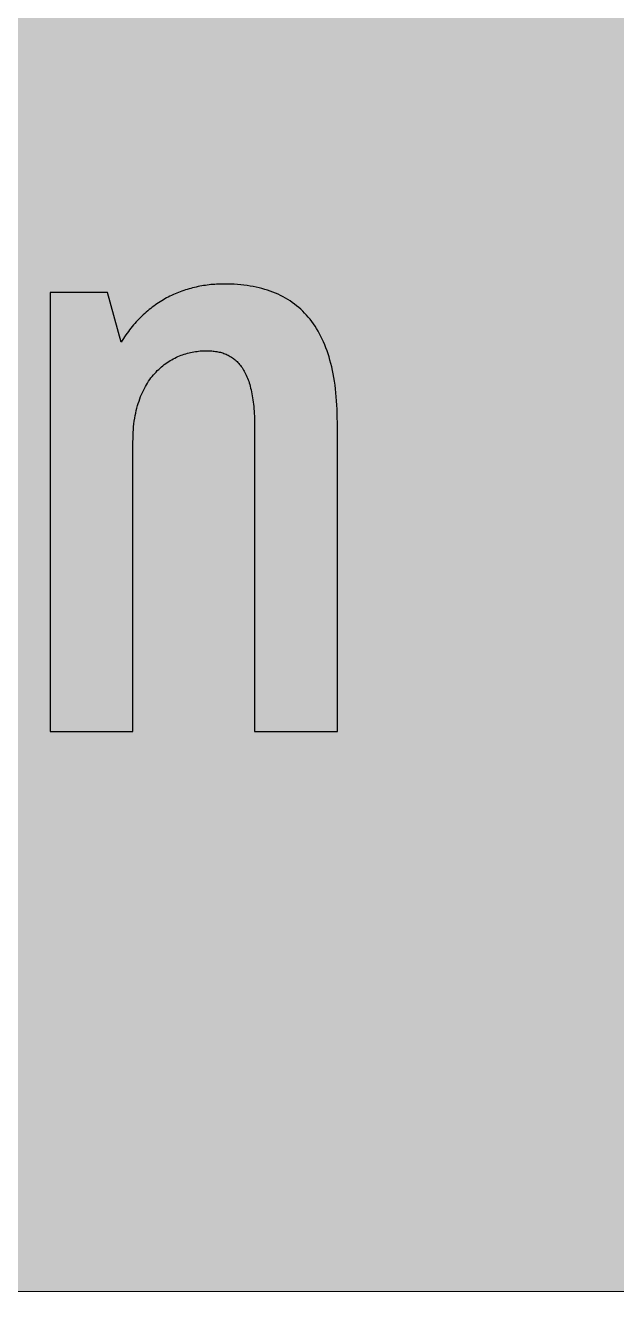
# Model space of a CAD drawing. Header units: millimetres. Extents: x 0 to 212, y 0 to 116.
# Drawn here: x 152.2 to 179.4, y 0.1 to 58.3 of the extents above; entities that cross this region are included whole.
import ezdxf

# ---------------------------------------------------------------- set-up
doc = ezdxf.new("R2010")
doc.units = ezdxf.units.MM

msp = doc.modelspace()

# ---------------------------------------------------------------- hatches: boundary and pattern name
for color, points in [(254, [(14.1633, 0.0536), (13.9878, 0.0533), (13.8125, 0.0559), (13.6373, 0.061), (13.462, 0.0686), (13.2893, 0.0787), (13.114, 0.0914), (12.9413, 0.1041), (12.7686, 0.1219), (12.5959, 0.1397), (12.4231, 0.16), (12.2504, 0.1829), (12.0777, 0.2057), (11.9075, 0.2337), (11.7373, 0.2616), (11.5672, 0.2921), (11.397, 0.3251), (11.2268, 0.3607), (11.0592, 0.3988), (10.8915, 0.4369), (10.7239, 0.4775), (10.5562, 0.5207), (10.3886, 0.5664), (10.2235, 0.6121), (10.0584, 0.6629), (9.8933, 0.7137), (9.7307, 0.7671), (9.5682, 0.8204), (9.4056, 0.8788), (9.2431, 0.9373), (9.083, 0.9982), (8.923, 1.0617), (8.763, 1.1252), (8.6055, 1.1938), (8.4455, 1.2624), (8.2906, 1.331), (8.1331, 1.4046), (7.9781, 1.4783), (7.8232, 1.5545), (7.6708, 1.6332), (7.5184, 1.7145), (7.366, 1.7958), (7.2161, 1.8796), (7.0663, 1.966), (6.919, 2.0523), (6.7716, 2.1438), (6.6243, 2.2352), (6.4795, 2.3266), (6.3348, 2.4232), (6.19, 2.5197), (6.0477, 2.6187), (5.908, 2.7178), (5.7683, 2.8194), (5.6286, 2.9235), (5.4915, 3.0302), (5.3543, 3.1369), (5.2197, 3.2461), (5.0851, 3.3579), (4.953, 3.4722), (4.8209, 3.5865), (4.6914, 3.7033), (4.5644, 3.8202), (4.4348, 3.9395), (4.3104, 4.0615), (4.1859, 4.1859), (4.0615, 4.3104), (3.9395, 4.4348), (3.8202, 4.5618), (3.7033, 4.6914), (3.5865, 4.8209), (3.4722, 4.953), (3.3579, 5.0851), (3.2487, 5.2197), (3.1369, 5.3543), (3.0302, 5.4915), (2.9235, 5.6286), (2.8194, 5.7683), (2.7178, 5.908), (2.6187, 6.0477), (2.5197, 6.19), (2.4232, 6.3348), (2.3266, 6.477), (2.2352, 6.6243), (2.1438, 6.7691), (2.0523, 6.919), (1.966, 7.0663), (1.8796, 7.2161), (1.7958, 7.366), (1.7145, 7.5184), (1.6332, 7.6708), (1.5545, 7.8232), (1.4783, 7.9781), (1.4046, 8.1331), (1.331, 8.2906), (1.2598, 8.4455), (1.1913, 8.603), (1.1252, 8.763), (1.0592, 8.923), (0.9982, 9.083), (0.9373, 9.2431), (0.8763, 9.4056), (0.8204, 9.5682), (0.7645, 9.7307), (0.7112, 9.8933), (0.6604, 10.0584), (0.6121, 10.2235), (0.5639, 10.3911), (0.5207, 10.5562), (0.4775, 10.7239), (0.4343, 10.8915), (0.3962, 11.0592), (0.3607, 11.2268), (0.3251, 11.397), (0.2921, 11.5672), (0.2616, 11.7373), (0.2311, 11.9075), (0.2057, 12.0802), (0.1803, 12.2504), (0.1575, 12.4231), (0.1372, 12.5959), (0.1194, 12.7686), (0.1041, 12.9413), (0.0889, 13.1166), (0.0787, 13.2893), (0.0686, 13.4645), (0.061, 13.6373), (0.0559, 13.8125), (0.0508, 13.9878), (0.0508, 14.163), (0.0522, 102.3592), (0.0508, 102.5322), (0.0559, 102.7074), (0.061, 102.8827), (0.0686, 103.058), (0.0787, 103.2307), (0.0889, 103.4059), (0.1041, 103.5787), (0.1194, 103.7514), (0.1372, 103.9241), (0.1575, 104.0968), (0.1803, 104.2695), (0.2057, 104.4423), (0.2311, 104.6124), (0.2616, 104.7826), (0.2921, 104.9528), (0.3251, 105.123), (0.3607, 105.2932), (0.3962, 105.4608), (0.4343, 105.6284), (0.4775, 105.7961), (0.5207, 105.9637), (0.5639, 106.1314), (0.6121, 106.2965), (0.6604, 106.4616), (0.7112, 106.6267), (0.7645, 106.7892), (0.8204, 106.9518), (0.8763, 107.1143), (0.9373, 107.2769), (0.9982, 107.4369), (1.0592, 107.5969), (1.1252, 107.757), (1.1913, 107.9144), (1.2598, 108.0745), (1.331, 108.2294), (1.4046, 108.3869), (1.4783, 108.5418), (1.5545, 108.6968), (1.6332, 108.8492), (1.7145, 109.0016), (1.7958, 109.154), (1.8796, 109.3038), (1.966, 109.4537), (2.0523, 109.601), (2.1438, 109.7483), (2.2352, 109.8956), (2.3266, 110.0404), (2.4232, 110.1852), (2.5197, 110.33), (2.6187, 110.4722), (2.7178, 110.6119), (2.8194, 110.7516), (2.9235, 110.8913), (3.0302, 111.0285), (3.1369, 111.1656), (3.2487, 111.3003), (3.3579, 111.4349), (3.4722, 111.567), (3.5865, 111.699), (3.7033, 111.8286), (3.8202, 111.9556), (3.9395, 112.0851), (4.0615, 112.2096), (4.1859, 112.334), (4.3104, 112.4585), (4.4348, 112.5804), (4.5644, 112.6998), (4.6914, 112.8166), (4.8209, 112.9335), (4.953, 113.0478), (5.0851, 113.1621), (5.2197, 113.2713), (5.3543, 113.3831), (5.4915, 113.4897), (5.6286, 113.5964), (5.7683, 113.7006), (5.908, 113.8022), (6.0477, 113.9012), (6.19, 114.0003), (6.3348, 114.0968), (6.4795, 114.1933), (6.6243, 114.2848), (6.7716, 114.3762), (6.919, 114.4676), (7.0663, 114.554), (7.2161, 114.6404), (7.366, 114.7242), (7.5184, 114.8055), (7.6708, 114.8867), (7.8232, 114.9655), (7.9781, 115.0417), (8.1331, 115.1153), (8.2906, 115.189), (8.4455, 115.2601), (8.6055, 115.3287), (8.763, 115.3947), (8.923, 115.4608), (9.083, 115.5217), (9.2431, 115.5827), (9.4056, 115.6437), (9.5682, 115.6995), (9.7307, 115.7554), (9.8933, 115.8088), (10.0584, 115.8596), (10.2235, 115.9078), (10.3886, 115.9561), (10.5562, 115.9993), (10.7239, 116.0424), (10.8915, 116.0856), (11.0592, 116.1237), (11.2268, 116.1593), (11.397, 116.1948), (11.5672, 116.2279), (11.7373, 116.2583), (11.9075, 116.2888), (12.0777, 116.3142), (12.2504, 116.3396), (12.4231, 116.3625), (12.5959, 116.3828), (12.7686, 116.4006), (12.9413, 116.4158), (13.114, 116.4311), (13.2893, 116.4412), (13.462, 116.4514), (13.6373, 116.459), (13.8125, 116.4641), (13.9878, 116.4692), (14.163, 116.4692), (197.6078, 116.4703), (197.7822, 116.4692), (197.9574, 116.4641), (198.1327, 116.459), (198.3054, 116.4514), (198.4807, 116.4412), (198.6534, 116.4311), (198.8287, 116.4158), (199.0014, 116.4006), (199.1741, 116.3828), (199.3468, 116.3625), (199.5195, 116.3396), (199.6897, 116.3142), (199.8624, 116.2888), (200.0326, 116.2583), (200.2028, 116.2279), (200.373, 116.1948), (200.5432, 116.1593), (200.7108, 116.1237), (200.8784, 116.0856), (201.0461, 116.0424), (201.2137, 115.9993), (201.3788, 115.9561), (201.5465, 115.9078), (201.7116, 115.8596), (201.8767, 115.8088), (202.0392, 115.7554), (202.2018, 115.6995), (202.3643, 115.6437), (202.5269, 115.5827), (202.6869, 115.5217), (202.8469, 115.4608), (203.007, 115.3947), (203.167, 115.3287), (203.3245, 115.2601), (203.4794, 115.189), (203.6369, 115.1153), (203.7918, 115.0417), (203.9468, 114.9655), (204.0992, 114.8867), (204.2516, 114.8055), (204.404, 114.7242), (204.5538, 114.6404), (204.7037, 114.554), (204.8535, 114.4676), (205.0009, 114.3762), (205.1456, 114.2848), (205.293, 114.1933), (205.4352, 114.0968), (205.58, 114.0003), (205.7222, 113.9012), (205.8619, 113.8022), (206.0016, 113.7006), (206.1413, 113.5964), (206.2785, 113.4897), (206.4156, 113.3831), (206.5503, 113.2713), (206.6849, 113.1621), (206.817, 113.0478), (206.949, 112.9335), (207.0786, 112.8166), (207.2081, 112.6998), (207.3351, 112.5804), (207.4596, 112.4585), (207.584, 112.334), (207.7085, 112.2096), (207.8304, 112.0851), (207.9498, 111.9556), (208.0666, 111.8286), (208.1835, 111.699), (208.2978, 111.567), (208.4121, 111.4349), (208.5238, 111.3003), (208.6331, 111.1656), (208.7397, 111.0285), (208.8464, 110.8913), (208.9506, 110.7516), (209.0522, 110.6119), (209.1512, 110.4722), (209.2503, 110.33), (209.3468, 110.1852), (209.4433, 110.0404), (209.5348, 109.8956), (209.6262, 109.7483), (209.7176, 109.601), (209.804, 109.4537), (209.8904, 109.3038), (209.9742, 109.154), (210.0555, 109.0016), (210.1367, 108.8492), (210.2155, 108.6968), (210.2917, 108.5418), (210.3653, 108.3869), (210.439, 108.2294), (210.5076, 108.0745), (210.5762, 107.9144), (210.6447, 107.757), (210.7082, 107.5969), (210.7717, 107.4369), (210.8327, 107.2769), (210.8911, 107.1143), (210.9495, 106.9518), (211.0029, 106.7892), (211.0562, 106.6267), (211.107, 106.4616), (211.1578, 106.2965), (211.2035, 106.1314), (211.2493, 105.9637), (211.2924, 105.7961), (211.3331, 105.6284), (211.3712, 105.4608), (211.4093, 105.2932), (211.4448, 105.123), (211.4779, 104.9528), (211.5083, 104.7826), (211.5363, 104.6124), (211.5642, 104.4423), (211.5871, 104.2695), (211.6099, 104.0968), (211.6303, 103.9241), (211.648, 103.7514), (211.6658, 103.5787), (211.6785, 103.4059), (211.6912, 103.2307), (211.7014, 103.058), (211.709, 102.8827), (211.7141, 102.7074), (211.7166, 102.5322), (211.7166, 102.3569), (211.7189, 14.1647), (211.7166, 13.9878), (211.7141, 13.8125), (211.709, 13.6373), (211.7014, 13.4645), (211.6912, 13.2893), (211.6785, 13.1166), (211.6658, 12.9413), (211.648, 12.7686), (211.6303, 12.5959), (211.6099, 12.4231), (211.5871, 12.2504), (211.5642, 12.0802), (211.5363, 11.9075), (211.5083, 11.7373), (211.4779, 11.5672), (211.4448, 11.397), (211.4093, 11.2268), (211.3712, 11.0592), (211.3331, 10.8915), (211.2924, 10.7239), (211.2493, 10.5562), (211.2035, 10.3911), (211.1578, 10.2235), (211.107, 10.0584), (211.0562, 9.8933), (211.0029, 9.7307), (210.9495, 9.5682), (210.8911, 9.4056), (210.8327, 9.2431), (210.7717, 9.083), (210.7082, 8.923), (210.6447, 8.763), (210.5762, 8.603), (210.5076, 8.4455), (210.439, 8.2906), (210.3653, 8.1331), (210.2917, 7.9781), (210.2155, 7.8232), (210.1367, 7.6708), (210.0555, 7.5184), (209.9742, 7.366), (209.8904, 7.2161), (209.804, 7.0663), (209.7176, 6.919), (209.6262, 6.7691), (209.5348, 6.6243), (209.4433, 6.477), (209.3468, 6.3348), (209.2503, 6.19), (209.1512, 6.0477), (209.0522, 5.908), (208.9506, 5.7683), (208.8464, 5.6286), (208.7397, 5.4915), (208.6331, 5.3543), (208.5238, 5.2197), (208.4121, 5.0851), (208.2978, 4.953), (208.1835, 4.8209), (208.0666, 4.6914), (207.9498, 4.5618), (207.8304, 4.4348), (207.7085, 4.3104), (207.584, 4.1859), (207.4596, 4.0615), (207.3351, 3.9395), (207.2081, 3.8202), (207.0786, 3.7033), (206.949, 3.5865), (206.817, 3.4722), (206.6849, 3.3579), (206.5503, 3.2461), (206.4156, 3.1369), (206.2785, 3.0302), (206.1413, 2.9235), (206.0016, 2.8194), (205.8619, 2.7178), (205.7222, 2.6187), (205.58, 2.5197), (205.4352, 2.4232), (205.293, 2.3266), (205.1456, 2.2352), (205.0009, 2.1438), (204.8535, 2.0523), (204.7037, 1.966), (204.5538, 1.8796), (204.404, 1.7958), (204.2516, 1.7145), (204.0992, 1.6332), (203.9468, 1.5545), (203.7918, 1.4783), (203.6369, 1.4046), (203.4794, 1.331), (203.3245, 1.2624), (203.167, 1.1938), (203.007, 1.1252), (202.8469, 1.0617), (202.6869, 0.9982), (202.5269, 0.9373), (202.3643, 0.8788), (202.2018, 0.8204), (202.0392, 0.7671), (201.8767, 0.7137), (201.7116, 0.6629), (201.5465, 0.6121), (201.3788, 0.5664), (201.2137, 0.5207), (201.0461, 0.4775), (200.8784, 0.4369), (200.7108, 0.3988), (200.5432, 0.3607), (200.373, 0.3251), (200.2028, 0.2921), (200.0326, 0.2616), (199.8624, 0.2337), (199.6897, 0.2057), (199.5195, 0.1829), (199.3468, 0.16), (199.1741, 0.1397), (199.0014, 0.1219), (198.8287, 0.1041), (198.6534, 0.0914), (198.4807, 0.0787), (198.3054, 0.0686), (198.1327, 0.061), (197.9574, 0.0559), (197.7822, 0.0533), (197.6069, 0.0533)]), (59, [(166.5386, 25.8064), (166.5386, 40.0082), (166.5351, 40.2133), (166.5326, 40.4139), (166.5249, 40.6121), (166.5173, 40.8076), (166.5046, 40.9981), (166.4894, 41.1861), (166.4716, 41.369), (166.4513, 41.5493), (166.431, 41.7271), (166.4056, 41.8998), (166.3776, 42.07), (166.3471, 42.2377), (166.3141, 42.4002), (166.2786, 42.5602), (166.2405, 42.7152), (166.1998, 42.8676), (166.1566, 43.0174), (166.1109, 43.1622), (166.0627, 43.3045), (166.0119, 43.4442), (165.9585, 43.5788), (165.9026, 43.7109), (165.8442, 43.8379), (165.7833, 43.9649), (165.7198, 44.0868), (165.6537, 44.2062), (165.5851, 44.3205), (165.514, 44.4322), (165.4404, 44.5414), (165.3642, 44.6456), (165.2854, 44.7497), (165.2041, 44.8488), (165.1203, 44.9428), (165.034, 45.0367), (164.9451, 45.1256), (164.8536, 45.212), (164.7622, 45.2933), (164.6657, 45.3746), (164.5666, 45.4508), (164.4675, 45.5244), (164.3634, 45.593), (164.2593, 45.6616), (164.15, 45.7251), (164.0408, 45.786), (163.9265, 45.8445), (163.8122, 45.8978), (163.6954, 45.9486), (163.576, 45.9994), (163.4515, 46.0451), (163.3271, 46.0858), (163.2001, 46.1264), (163.0705, 46.162), (162.941, 46.195), (162.8064, 46.2255), (162.6692, 46.2534), (162.5321, 46.2788), (162.3898, 46.2991), (162.2476, 46.3194), (162.1003, 46.3347), (161.9529, 46.3474), (161.8031, 46.3575), (161.6507, 46.3652), (161.4957, 46.3702), (161.3383, 46.3702), (161.2519, 46.3702), (161.163, 46.3677), (161.0766, 46.3652), (160.9903, 46.3601), (160.9039, 46.355), (160.8176, 46.3499), (160.7312, 46.3423), (160.6474, 46.3321), (160.561, 46.322), (160.4747, 46.3093), (160.3908, 46.2966), (160.307, 46.2839), (160.2232, 46.2686), (160.1394, 46.2509), (160.0556, 46.2331), (159.9717, 46.2153), (159.8879, 46.195), (159.8066, 46.1721), (159.7228, 46.1493), (159.6415, 46.1239), (159.5603, 46.0985), (159.479, 46.0731), (159.3977, 46.0451), (159.319, 46.0146), (159.2402, 45.9842), (159.1589, 45.9511), (159.0802, 45.9181), (159.004, 45.8826), (158.9253, 45.847), (158.8491, 45.8089), (158.7703, 45.7708), (158.6941, 45.7302), (158.6179, 45.6895), (158.5443, 45.6463), (158.4706, 45.6006), (158.3944, 45.5549), (158.3233, 45.5092), (158.2496, 45.4609), (158.176, 45.4101), (158.1048, 45.3593), (158.0337, 45.306), (157.9651, 45.2526), (157.894, 45.1968), (157.8254, 45.1409), (157.7569, 45.0825), (157.6908, 45.0215), (157.6222, 44.9605), (157.5562, 44.897), (157.4902, 44.8335), (157.4267, 44.7675), (157.3632, 44.7015), (157.2997, 44.6329), (157.2362, 44.5618), (157.1752, 44.4906), (157.1142, 44.417), (157.0533, 44.3433), (156.9949, 44.2671), (156.9364, 44.1909), (156.878, 44.1122), (156.8221, 44.0309), (156.7663, 43.9496), (156.7129, 43.8658), (156.657, 43.7794), (156.6037, 43.6931), (155.9842, 45.9849), (153.3454, 45.9849), (153.3454, 25.8064), (157.1487, 25.8064), (157.1487, 39.1153), (157.1498, 39.2608), (157.1523, 39.403), (157.16, 39.5427), (157.1676, 39.6799), (157.1803, 39.812), (157.1955, 39.944), (157.2108, 40.071), (157.2311, 40.198), (157.2514, 40.32), (157.2743, 40.4393), (157.3022, 40.5562), (157.3301, 40.6679), (157.3606, 40.7797), (157.3911, 40.8864), (157.4267, 40.9931), (157.4622, 41.0947), (157.5003, 41.1963), (157.541, 41.2928), (157.5816, 41.3868), (157.6248, 41.4807), (157.6705, 41.5696), (157.7188, 41.656), (157.767, 41.7398), (157.8178, 41.8211), (157.8686, 41.9024), (157.922, 41.9786), (157.9753, 42.0522), (158.0312, 42.1259), (158.0896, 42.1945), (158.148, 42.2631), (158.2064, 42.3266), (158.2674, 42.3901), (158.3309, 42.4485), (158.3919, 42.5069), (158.4579, 42.5628), (158.5214, 42.6161), (158.5874, 42.6669), (158.6535, 42.7177), (158.7221, 42.7634), (158.7906, 42.8092), (158.8592, 42.8523), (158.9278, 42.893), (158.9989, 42.9311), (159.07, 42.9666), (159.1412, 43.0022), (159.2123, 43.0352), (159.2859, 43.0657), (159.3571, 43.0936), (159.4307, 43.119), (159.5044, 43.1444), (159.5755, 43.1673), (159.6492, 43.1876), (159.7228, 43.2079), (159.7965, 43.2257), (159.8701, 43.241), (159.9438, 43.2562), (160.0175, 43.2664), (160.0911, 43.2765), (160.1648, 43.2867), (160.2359, 43.2943), (160.3096, 43.2994), (160.3807, 43.3019), (160.4518, 43.3045), (160.5229, 43.307), (160.5839, 43.3045), (160.6448, 43.3045), (160.7058, 43.3019), (160.7668, 43.2968), (160.8252, 43.2918), (160.8836, 43.2841), (160.9395, 43.2765), (160.9979, 43.2664), (161.0538, 43.2562), (161.1097, 43.2435), (161.163, 43.2308), (161.2163, 43.2156), (161.2697, 43.2003), (161.323, 43.1825), (161.3738, 43.1622), (161.4246, 43.1419), (161.4754, 43.119), (161.5262, 43.0962), (161.5745, 43.0708), (161.6202, 43.0428), (161.6685, 43.0149), (161.7142, 42.9844), (161.7599, 42.9514), (161.8031, 42.9158), (161.8463, 42.8803), (161.8894, 42.8422), (161.9301, 42.8041), (161.9707, 42.7634), (162.0114, 42.7203), (162.0495, 42.6745), (162.0876, 42.6263), (162.1231, 42.578), (162.1612, 42.5272), (162.1942, 42.4739), (162.2298, 42.418), (162.2628, 42.3621), (162.2933, 42.3012), (162.3238, 42.2402), (162.3543, 42.1767), (162.3822, 42.1107), (162.4101, 42.0446), (162.4381, 41.9735), (162.4635, 41.9024), (162.4889, 41.8262), (162.5117, 41.75), (162.5346, 41.6712), (162.5549, 41.5874), (162.5752, 41.5036), (162.5956, 41.4172), (162.6133, 41.3283), (162.6286, 41.2369), (162.6438, 41.1429), (162.6591, 41.0464), (162.6718, 40.9473), (162.6845, 40.8457), (162.6946, 40.7416), (162.7048, 40.6349), (162.7124, 40.5257), (162.72, 40.4139), (162.7251, 40.2996), (162.7302, 40.1828), (162.7327, 40.0609), (162.7353, 39.939), (162.7353, 39.812), (162.7367, 25.8064)])]:
    msp.add_hatch(color=color).paths.add_polyline_path(points)
h = msp.add_hatch(color=59)
h.paths.add_polyline_path([(14.1633, 3.5814), (13.8887, 3.5839), (13.6169, 3.5941), (13.3477, 3.6119), (13.081, 3.6347), (12.8143, 3.6652), (12.5501, 3.7008), (12.2885, 3.7465), (12.0294, 3.7948), (11.7729, 3.8506), (11.5164, 3.9141), (11.2649, 3.9827), (11.016, 4.0564), (10.7671, 4.1351), (10.5232, 4.2215), (10.2819, 4.3129), (10.0432, 4.412), (9.8069, 4.5161), (9.5733, 4.6228), (9.3447, 4.7371), (9.1186, 4.8565), (8.8951, 4.9809), (8.6741, 5.113), (8.4582, 5.2476), (8.2448, 5.3873), (8.0366, 5.5321), (7.8308, 5.682), (7.6276, 5.8369), (7.4295, 5.9969), (7.2365, 6.1595), (7.046, 6.3297), (6.8605, 6.5024), (6.6777, 6.6802), (6.5024, 6.8605), (6.3271, 7.046), (6.1595, 7.2365), (5.9969, 7.432), (5.8369, 7.6302), (5.682, 7.8308), (5.5321, 8.0366), (5.3873, 8.2448), (5.2451, 8.4582), (5.1105, 8.6741), (4.9809, 8.8951), (4.8565, 9.1186), (4.7371, 9.3447), (4.6228, 9.5758), (4.5136, 9.8069), (4.4094, 10.0432), (4.3129, 10.2819), (4.2215, 10.5232), (4.1351, 10.7696), (4.0538, 11.016), (3.9802, 11.2649), (3.9116, 11.5189), (3.8506, 11.7729), (3.7948, 12.0294), (3.744, 12.2911), (3.7008, 12.5527), (3.6627, 12.8143), (3.6322, 13.081), (3.6093, 13.3502), (3.5916, 13.6195), (3.5814, 13.8913), (3.5789, 14.163), (3.58, 102.3592), (3.5814, 102.6312), (3.5916, 102.903), (3.6093, 103.1723), (3.6322, 103.439), (3.6627, 103.7057), (3.7008, 103.9698), (3.744, 104.2314), (3.7948, 104.4905), (3.8506, 104.7471), (3.9116, 105.0036), (3.9802, 105.2551), (4.0538, 105.504), (4.1351, 105.7529), (4.2215, 105.9967), (4.3129, 106.238), (4.4094, 106.4768), (4.5136, 106.713), (4.6228, 106.9467), (4.7371, 107.1753), (4.8565, 107.4014), (4.9809, 107.6249), (5.1105, 107.8459), (5.2451, 108.0618), (5.3873, 108.2751), (5.5321, 108.4834), (5.682, 108.6891), (5.8369, 108.8923), (5.9969, 109.0905), (6.1595, 109.2835), (6.3271, 109.474), (6.5024, 109.6594), (6.6777, 109.8423), (6.8605, 110.0176), (7.046, 110.1928), (7.2365, 110.3605), (7.4295, 110.523), (7.6276, 110.683), (7.8308, 110.838), (8.0366, 110.9878), (8.2448, 111.1326), (8.4582, 111.2749), (8.6741, 111.4095), (8.8951, 111.539), (9.1186, 111.6635), (9.3447, 111.7829), (9.5733, 111.8972), (9.8069, 112.0064), (10.0432, 112.1105), (10.2819, 112.207), (10.5232, 112.2985), (10.7671, 112.3848), (11.016, 112.4661), (11.2649, 112.5398), (11.5164, 112.6084), (11.7729, 112.6693), (12.0294, 112.7252), (12.2885, 112.776), (12.5501, 112.8192), (12.8143, 112.8573), (13.081, 112.8878), (13.3477, 112.9106), (13.6169, 112.9284), (13.8887, 112.9386), (14.163, 112.9411), (197.6078, 112.9425), (197.8787, 112.9386), (198.1505, 112.9284), (198.4197, 112.9106), (198.689, 112.8878), (198.9557, 112.8573), (199.2173, 112.8192), (199.4789, 112.776), (199.7405, 112.7252), (199.9971, 112.6693), (200.2511, 112.6084), (200.5051, 112.5398), (200.754, 112.4661), (201.0004, 112.3848), (201.2467, 112.2985), (201.488, 112.207), (201.7268, 112.1105), (201.963, 112.0064), (202.1942, 111.8972), (202.4253, 111.7829), (202.6514, 111.6635), (202.8749, 111.539), (203.0959, 111.4095), (203.3118, 111.2749), (203.5251, 111.1326), (203.7334, 110.9878), (203.9391, 110.838), (204.1398, 110.683), (204.3379, 110.523), (204.5335, 110.3605), (204.724, 110.1928), (204.9094, 110.0176), (205.0898, 109.8423), (205.2676, 109.6594), (205.4403, 109.474), (205.6105, 109.2835), (205.773, 109.0905), (205.933, 108.8923), (206.088, 108.6891), (206.2378, 108.4834), (206.3826, 108.2751), (206.5223, 108.0618), (206.6569, 107.8459), (206.789, 107.6249), (206.9135, 107.4014), (207.0329, 107.1753), (207.1472, 106.9467), (207.2538, 106.713), (207.358, 106.4768), (207.457, 106.238), (207.5485, 105.9967), (207.6348, 105.7529), (207.7136, 105.504), (207.7872, 105.2551), (207.8558, 105.0036), (207.9193, 104.7471), (207.9752, 104.4905), (208.0235, 104.2314), (208.0692, 103.9698), (208.1047, 103.7057), (208.1352, 103.439), (208.1581, 103.1723), (208.1759, 102.903), (208.186, 102.6312), (208.1911, 102.3569), (208.1911, 14.1647), (208.186, 13.8913), (208.1759, 13.6195), (208.1581, 13.3502), (208.1352, 13.081), (208.1047, 12.8143), (208.0692, 12.5527), (208.0235, 12.2911), (207.9752, 12.0294), (207.9193, 11.7729), (207.8558, 11.5189), (207.7872, 11.2649), (207.7136, 11.016), (207.6348, 10.7696), (207.5485, 10.5232), (207.457, 10.2819), (207.358, 10.0432), (207.2538, 9.8069), (207.1472, 9.5758), (207.0329, 9.3447), (206.9135, 9.1186), (206.789, 8.8951), (206.6569, 8.6741), (206.5223, 8.4582), (206.3826, 8.2448), (206.2378, 8.0366), (206.088, 7.8308), (205.933, 7.6302), (205.773, 7.432), (205.6105, 7.2365), (205.4403, 7.046), (205.2676, 6.8605), (205.0898, 6.6802), (204.9094, 6.5024), (204.724, 6.3297), (204.5335, 6.1595), (204.3379, 5.9969), (204.1398, 5.8369), (203.9391, 5.682), (203.7334, 5.5321), (203.5251, 5.3873), (203.3118, 5.2476), (203.0959, 5.113), (202.8749, 4.9809), (202.6514, 4.8565), (202.4253, 4.7371), (202.1942, 4.6228), (201.963, 4.5161), (201.7268, 4.412), (201.488, 4.3129), (201.2467, 4.2215), (201.0004, 4.1351), (200.754, 4.0564), (200.5051, 3.9827), (200.2511, 3.9141), (199.9971, 3.8506), (199.7405, 3.7948), (199.4789, 3.7465), (199.2173, 3.7008), (198.9557, 3.6652), (198.689, 3.6347), (198.4197, 3.6119), (198.1505, 3.5941), (197.8787, 3.5839), (197.6069, 3.5789)])
h.paths.add_polyline_path([(14.1633, 8.8731), (14.0259, 8.8748), (13.8887, 8.8798), (13.7541, 8.8875), (13.622, 8.9002), (13.4874, 8.9154), (13.3553, 8.9332), (13.2258, 8.9535), (13.0962, 8.9789), (12.9667, 9.0068), (12.8397, 9.0373), (12.7127, 9.0729), (12.5882, 9.1084), (12.4663, 9.1491), (12.3419, 9.1923), (12.2225, 9.238), (12.1031, 9.2888), (11.9837, 9.3396), (11.8694, 9.3929), (11.7526, 9.4513), (11.6408, 9.5098), (11.5291, 9.5733), (11.4198, 9.6368), (11.3106, 9.7053), (11.2039, 9.7765), (11.0998, 9.8476), (10.9957, 9.9238), (10.8966, 10), (10.7975, 10.0787), (10.6985, 10.1625), (10.6045, 10.2464), (10.5105, 10.3327), (10.4216, 10.4216), (10.3327, 10.5131), (10.2464, 10.6045), (10.16, 10.701), (10.0787, 10.7975), (10, 10.8966), (9.9212, 10.9982), (9.8476, 11.0998), (9.7739, 11.2039), (9.7053, 11.3106), (9.6368, 11.4198), (9.5707, 11.5291), (9.5098, 11.6408), (9.4488, 11.7551), (9.3929, 11.8694), (9.337, 11.9863), (9.2862, 12.1031), (9.238, 12.2225), (9.1923, 12.3444), (9.1491, 12.4663), (9.1084, 12.5908), (9.0703, 12.7152), (9.0373, 12.8397), (9.0068, 12.9692), (8.9789, 13.0962), (8.9535, 13.2258), (8.9306, 13.3579), (8.9129, 13.4899), (8.8976, 13.622), (8.8849, 13.7566), (8.8773, 13.8913), (8.8722, 14.0259), (8.8697, 14.163), (8.8717, 102.3592), (8.8722, 102.4941), (8.8773, 102.6312), (8.8849, 102.7659), (8.8976, 102.8979), (8.9129, 103.0326), (8.9306, 103.1646), (8.9535, 103.2942), (8.9789, 103.4237), (9.0068, 103.5533), (9.0373, 103.6803), (9.0703, 103.8073), (9.1084, 103.9317), (9.1491, 104.0536), (9.1923, 104.1781), (9.238, 104.2975), (9.2862, 104.4169), (9.337, 104.5362), (9.3929, 104.6505), (9.4488, 104.7674), (9.5098, 104.8791), (9.5707, 104.9909), (9.6368, 105.1001), (9.7053, 105.2093), (9.7739, 105.316), (9.8476, 105.4202), (9.9212, 105.5243), (10, 105.6234), (10.0787, 105.7224), (10.16, 105.8215), (10.2464, 105.9155), (10.3327, 106.0094), (10.4216, 106.0983), (10.5105, 106.1872), (10.6045, 106.2736), (10.6985, 106.36), (10.7975, 106.4412), (10.8966, 106.52), (10.9957, 106.5987), (11.0998, 106.6724), (11.2039, 106.746), (11.3106, 106.8146), (11.4198, 106.8832), (11.5291, 106.9492), (11.6408, 107.0102), (11.7526, 107.0712), (11.8694, 107.127), (11.9837, 107.1829), (12.1031, 107.2337), (12.2225, 107.282), (12.3419, 107.3277), (12.4663, 107.3709), (12.5882, 107.4115), (12.7127, 107.4496), (12.8397, 107.4826), (12.9667, 107.5131), (13.0962, 107.5411), (13.2258, 107.5665), (13.3553, 107.5893), (13.4874, 107.6071), (13.622, 107.6223), (13.7541, 107.635), (13.8887, 107.6427), (14.0259, 107.6477), (14.163, 107.6503), (197.6078, 107.6508), (197.7441, 107.6477), (197.8787, 107.6427), (198.0133, 107.635), (198.1479, 107.6223), (198.28, 107.6071), (198.4121, 107.5893), (198.5442, 107.5665), (198.6737, 107.5411), (198.8007, 107.5131), (198.9303, 107.4826), (199.0547, 107.4496), (199.1792, 107.4115), (199.3036, 107.3709), (199.4256, 107.3277), (199.5475, 107.282), (199.6669, 107.2337), (199.7837, 107.1829), (199.9005, 107.127), (200.0148, 107.0712), (200.1291, 107.0102), (200.2409, 106.9492), (200.3501, 106.8832), (200.4593, 106.8146), (200.566, 106.746), (200.6702, 106.6724), (200.7718, 106.5987), (200.8734, 106.52), (200.9724, 106.4412), (201.0689, 106.36), (201.1655, 106.2736), (201.2569, 106.1872), (201.3483, 106.0983), (201.4372, 106.0094), (201.5236, 105.9155), (201.6074, 105.8215), (201.6912, 105.7224), (201.77, 105.6234), (201.8462, 105.5243), (201.9224, 105.4202), (201.9935, 105.316), (202.0646, 105.2093), (202.1332, 105.1001), (202.1967, 104.9909), (202.2602, 104.8791), (202.3186, 104.7674), (202.377, 104.6505), (202.4304, 104.5362), (202.4812, 104.4169), (202.532, 104.2975), (202.5777, 104.1781), (202.6209, 104.0536), (202.6615, 103.9317), (202.6971, 103.8073), (202.7326, 103.6803), (202.7631, 103.5533), (202.7911, 103.4237), (202.8165, 103.2942), (202.8368, 103.1646), (202.8546, 103.0326), (202.8698, 102.8979), (202.8825, 102.7659), (202.8901, 102.6312), (202.8952, 102.4941), (202.8977, 102.3569), (202.8994, 14.1647), (202.8952, 14.0259), (202.8901, 13.8913), (202.8825, 13.7566), (202.8698, 13.622), (202.8546, 13.4899), (202.8368, 13.3579), (202.8165, 13.2258), (202.7911, 13.0962), (202.7631, 12.9692), (202.7326, 12.8397), (202.6971, 12.7152), (202.6615, 12.5908), (202.6209, 12.4663), (202.5777, 12.3444), (202.532, 12.2225), (202.4812, 12.1031), (202.4304, 11.9863), (202.377, 11.8694), (202.3186, 11.7551), (202.2602, 11.6408), (202.1967, 11.5291), (202.1332, 11.4198), (202.0646, 11.3106), (201.9935, 11.2039), (201.9224, 11.0998), (201.8462, 10.9982), (201.77, 10.8966), (201.6912, 10.7975), (201.6074, 10.701), (201.5236, 10.6045), (201.4372, 10.5131), (201.3483, 10.4216), (201.2569, 10.3327), (201.1655, 10.2464), (201.0689, 10.1625), (200.9724, 10.0787), (200.8734, 10), (200.7718, 9.9238), (200.6702, 9.8476), (200.566, 9.7765), (200.4593, 9.7053), (200.3501, 9.6368), (200.2409, 9.5733), (200.1291, 9.5098), (200.0148, 9.4513), (199.9005, 9.3929), (199.7837, 9.3396), (199.6669, 9.2888), (199.5475, 9.238), (199.4256, 9.1923), (199.3036, 9.1491), (199.1792, 9.1084), (199.0547, 9.0729), (198.9303, 9.0373), (198.8007, 9.0068), (198.6737, 8.9789), (198.5442, 8.9535), (198.4121, 8.9332), (198.28, 8.9154), (198.1479, 8.9002), (198.0133, 8.8875), (197.8787, 8.8798), (197.7441, 8.8748), (197.6069, 8.8722)], flags=16)
h = msp.add_hatch(color=59)
h.paths.add_polyline_path([(169.799, 45.9849), (169.799, 42.8801), (172.128, 42.8801), (172.128, 25.8064), (175.9299, 25.8064), (175.9299, 45.9849)])
edge = h.paths.add_edge_path(flags=16)
edge.add_line((171.3893, 52.3487), (171.389, 52.2757))
edge.add_line((171.389, 52.2757), (171.3916, 52.2072))
edge.add_line((171.3916, 52.2072), (171.3967, 52.136))
edge.add_line((171.3967, 52.136), (171.4017, 52.0675))
edge.add_line((171.4017, 52.0675), (171.4094, 52.0014))
edge.add_line((171.4094, 52.0014), (171.417, 51.9328))
edge.add_line((171.417, 51.9328), (171.4271, 51.8668))
edge.add_line((171.4271, 51.8668), (171.4398, 51.8008))
edge.add_line((171.4398, 51.8008), (171.4525, 51.7347))
edge.add_line((171.4525, 51.7347), (171.4678, 51.6687))
edge.add_line((171.4678, 51.6687), (171.483, 51.6052))
edge.add_line((171.483, 51.6052), (171.5008, 51.5417))
edge.add_line((171.5008, 51.5417), (171.5211, 51.4807))
edge.add_line((171.5211, 51.4807), (171.5414, 51.4172))
edge.add_line((171.5414, 51.4172), (171.5643, 51.3563))
edge.add_line((171.5643, 51.3563), (171.5872, 51.2978))
edge.add_line((171.5872, 51.2978), (171.6126, 51.2369))
edge.add_line((171.6126, 51.2369), (171.638, 51.1785))
edge.add_line((171.638, 51.1785), (171.6659, 51.1226))
edge.add_line((171.6659, 51.1226), (171.6964, 51.0642))
edge.add_line((171.6964, 51.0642), (171.7269, 51.0083))
edge.add_line((171.7269, 51.0083), (171.7573, 50.9549))
edge.add_line((171.7573, 50.9549), (171.7904, 50.9016))
edge.add_line((171.7904, 50.9016), (171.8234, 50.8483))
edge.add_line((171.8234, 50.8483), (171.8589, 50.7949))
edge.add_line((171.8589, 50.7949), (171.897, 50.7441))
edge.add_line((171.897, 50.7441), (171.9326, 50.6933))
edge.add_line((171.9326, 50.6933), (171.9732, 50.6451))
edge.add_line((171.9732, 50.6451), (172.0139, 50.5968))
edge.add_line((172.0139, 50.5968), (172.0545, 50.5511))
edge.add_line((172.0545, 50.5511), (172.0977, 50.5054))
edge.add_line((172.0977, 50.5054), (172.1409, 50.4596))
edge.add_line((172.1409, 50.4596), (172.1841, 50.4165))
edge.add_line((172.1841, 50.4165), (172.2298, 50.3733))
edge.add_line((172.2298, 50.3733), (172.278, 50.3326))
edge.add_line((172.278, 50.3326), (172.3263, 50.292))
edge.add_line((172.3263, 50.292), (172.3746, 50.2539))
edge.add_line((172.3746, 50.2539), (172.4254, 50.2158))
edge.add_line((172.4254, 50.2158), (172.4762, 50.1802))
edge.add_line((172.4762, 50.1802), (172.527, 50.1447))
edge.add_line((172.527, 50.1447), (172.5803, 50.1091))
edge.add_line((172.5803, 50.1091), (172.6336, 50.0786))
edge.add_line((172.6336, 50.0786), (172.6895, 50.0456))
edge.add_line((172.6895, 50.0456), (172.7454, 50.0151))
edge.add_line((172.7454, 50.0151), (172.8013, 49.9872))
edge.add_line((172.8013, 49.9872), (172.8597, 49.9593))
edge.add_line((172.8597, 49.9593), (172.9181, 49.9339))
edge.add_line((172.9181, 49.9339), (172.9765, 49.9085))
edge.add_line((172.9765, 49.9085), (173.0375, 49.8856))
edge.add_line((173.0375, 49.8856), (173.0985, 49.8627))
edge.add_line((173.0985, 49.8627), (173.1594, 49.8424))
edge.add_line((173.1594, 49.8424), (173.2229, 49.8221))
edge.add_line((173.2229, 49.8221), (173.2839, 49.8043))
edge.add_line((173.2839, 49.8043), (173.3499, 49.7891))
edge.add_line((173.3499, 49.7891), (173.4134, 49.7738))
edge.add_line((173.4134, 49.7738), (173.4795, 49.7586))
edge.add_line((173.4795, 49.7586), (173.5455, 49.7484))
edge.add_line((173.5455, 49.7484), (173.6115, 49.7383))
edge.add_line((173.6115, 49.7383), (173.6801, 49.7281))
edge.add_line((173.6801, 49.7281), (173.7487, 49.7205))
edge.add_line((173.7487, 49.7205), (173.8173, 49.7154))
edge.add_line((173.8173, 49.7154), (173.8859, 49.7103))
edge.add_line((173.8859, 49.7103), (173.957, 49.7103))
edge.add_line((173.957, 49.7103), (174.0281, 49.7078))
edge.add_line((174.0281, 49.7078), (174.0967, 49.7103))
edge.add_line((174.0967, 49.7103), (174.1678, 49.7103))
edge.add_line((174.1678, 49.7103), (174.2364, 49.7154))
edge.add_line((174.2364, 49.7154), (174.3075, 49.7205))
edge.add_line((174.3075, 49.7205), (174.3735, 49.7281))
edge.add_line((174.3735, 49.7281), (174.4421, 49.7383))
edge.add_line((174.4421, 49.7383), (174.5082, 49.7484))
edge.add_line((174.5082, 49.7484), (174.5742, 49.7586))
edge.add_line((174.5742, 49.7586), (174.6402, 49.7738))
edge.add_line((174.6402, 49.7738), (174.7063, 49.7891))
edge.add_line((174.7063, 49.7891), (174.7698, 49.8043))
edge.add_line((174.7698, 49.8043), (174.8333, 49.8221))
edge.add_line((174.8333, 49.8221), (174.8968, 49.8424))
edge.add_line((174.8968, 49.8424), (174.9577, 49.8627))
edge.add_line((174.9577, 49.8627), (175.0187, 49.8856))
edge.add_line((175.0187, 49.8856), (175.0797, 49.9085))
edge.add_line((175.0797, 49.9085), (175.1381, 49.9339))
edge.add_line((175.1381, 49.9339), (175.1965, 49.9593))
edge.add_line((175.1965, 49.9593), (175.2524, 49.9872))
edge.add_line((175.2524, 49.9872), (175.3108, 50.0151))
edge.add_line((175.3108, 50.0151), (175.3667, 50.0456))
edge.add_line((175.3667, 50.0456), (175.42, 50.0786))
edge.add_line((175.42, 50.0786), (175.4759, 50.1091))
edge.add_line((175.4759, 50.1091), (175.5267, 50.1447))
edge.add_line((175.5267, 50.1447), (175.58, 50.1802))
edge.add_line((175.58, 50.1802), (175.6308, 50.2158))
edge.add_line((175.6308, 50.2158), (175.6816, 50.2539))
edge.add_line((175.6816, 50.2539), (175.7299, 50.292))
edge.add_line((175.7299, 50.292), (175.7782, 50.3326))
edge.add_line((175.7782, 50.3326), (175.8239, 50.3733))
edge.add_line((175.8239, 50.3733), (175.8696, 50.4165))
edge.add_line((175.8696, 50.4165), (175.9153, 50.4596))
edge.add_line((175.9153, 50.4596), (175.9585, 50.5054))
edge.add_line((175.9585, 50.5054), (176.0017, 50.5511))
edge.add_line((176.0017, 50.5511), (176.0423, 50.5968))
edge.add_line((176.0423, 50.5968), (176.083, 50.6451))
edge.add_line((176.083, 50.6451), (176.1211, 50.6933))
edge.add_line((176.1211, 50.6933), (176.1592, 50.7441))
edge.add_line((176.1592, 50.7441), (176.1947, 50.7949))
edge.add_line((176.1947, 50.7949), (176.2303, 50.8483))
edge.add_line((176.2303, 50.8483), (176.2633, 50.9016))
edge.add_line((176.2633, 50.9016), (176.2963, 50.9549))
edge.add_line((176.2963, 50.9549), (176.3293, 51.0083))
edge.add_line((176.3293, 51.0083), (176.3598, 51.0642))
edge.add_line((176.3598, 51.0642), (176.3878, 51.1226))
edge.add_line((176.3878, 51.1226), (176.4157, 51.1785))
edge.add_line((176.4157, 51.1785), (176.4411, 51.2369))
edge.add_line((176.4411, 51.2369), (176.4665, 51.2978))
edge.add_line((176.4665, 51.2978), (176.4894, 51.3563))
edge.add_line((176.4894, 51.3563), (176.5122, 51.4172))
edge.add_line((176.5122, 51.4172), (176.5325, 51.4807))
edge.add_line((176.5325, 51.4807), (176.5529, 51.5417))
edge.add_line((176.5529, 51.5417), (176.5706, 51.6052))
edge.add_line((176.5706, 51.6052), (176.5859, 51.6687))
edge.add_line((176.5859, 51.6687), (176.6011, 51.7347))
edge.add_line((176.6011, 51.7347), (176.6138, 51.8008))
edge.add_line((176.6138, 51.8008), (176.6265, 51.8668))
edge.add_line((176.6265, 51.8668), (176.6367, 51.9328))
edge.add_line((176.6367, 51.9328), (176.6468, 52.0014))
edge.add_line((176.6468, 52.0014), (176.6519, 52.0675))
edge.add_line((176.6519, 52.0675), (176.6595, 52.136))
edge.add_line((176.6595, 52.136), (176.6621, 52.2072))
edge.add_line((176.6621, 52.2072), (176.6646, 52.2757))
edge.add_line((176.6646, 52.2757), (176.6672, 52.3469))
edge.add_line((176.6672, 52.3469), (176.6646, 52.418))
edge.add_line((176.6646, 52.418), (176.6621, 52.4891))
edge.add_line((176.6621, 52.4891), (176.6595, 52.5577))
edge.add_line((176.6595, 52.5577), (176.6519, 52.6263))
edge.add_line((176.6519, 52.6263), (176.6468, 52.6948))
edge.add_line((176.6468, 52.6948), (176.6367, 52.7609))
edge.add_line((176.6367, 52.7609), (176.6265, 52.8295))
edge.add_line((176.6265, 52.8295), (176.6138, 52.8955))
edge.add_line((176.6138, 52.8955), (176.6011, 52.9615))
edge.add_line((176.6011, 52.9615), (176.5859, 53.025))
edge.add_line((176.5859, 53.025), (176.5706, 53.0885))
edge.add_line((176.5706, 53.0885), (176.5529, 53.152))
edge.add_line((176.5529, 53.152), (176.5325, 53.2155))
edge.add_line((176.5325, 53.2155), (176.5122, 53.2765))
edge.add_line((176.5122, 53.2765), (176.4894, 53.3375))
edge.add_line((176.4894, 53.3375), (176.4665, 53.3984))
edge.add_line((176.4665, 53.3984), (176.4411, 53.4568))
edge.add_line((176.4411, 53.4568), (176.4157, 53.5153))
edge.add_line((176.4157, 53.5153), (176.3878, 53.5737))
edge.add_line((176.3878, 53.5737), (176.3598, 53.6296))
edge.add_line((176.3598, 53.6296), (176.3293, 53.6854))
edge.add_line((176.3293, 53.6854), (176.2963, 53.7413))
edge.add_line((176.2963, 53.7413), (176.2633, 53.7947))
edge.add_line((176.2633, 53.7947), (176.2303, 53.848))
edge.add_line((176.2303, 53.848), (176.1947, 53.8988))
edge.add_line((176.1947, 53.8988), (176.1592, 53.9496))
edge.add_line((176.1592, 53.9496), (176.1211, 54.0004))
edge.add_line((176.1211, 54.0004), (176.083, 54.0487))
edge.add_line((176.083, 54.0487), (176.0423, 54.0969))
edge.add_line((176.0423, 54.0969), (176.0017, 54.1426))
edge.add_line((176.0017, 54.1426), (175.9585, 54.1884))
edge.add_line((175.9585, 54.1884), (175.9153, 54.2341))
edge.add_line((175.9153, 54.2341), (175.8696, 54.2773))
edge.add_line((175.8696, 54.2773), (175.8239, 54.3204))
edge.add_line((175.8239, 54.3204), (175.7782, 54.3611))
edge.add_line((175.7782, 54.3611), (175.7299, 54.4017))
edge.add_line((175.7299, 54.4017), (175.6816, 54.4398))
edge.add_line((175.6816, 54.4398), (175.6308, 54.4779))
edge.add_line((175.6308, 54.4779), (175.58, 54.516))
edge.add_line((175.58, 54.516), (175.5267, 54.549))
edge.add_line((175.5267, 54.549), (175.4759, 54.5846))
edge.add_line((175.4759, 54.5846), (175.42, 54.6176))
edge.add_line((175.42, 54.6176), (175.3667, 54.6481))
edge.add_line((175.3667, 54.6481), (175.3108, 54.6786))
edge.add_line((175.3108, 54.6786), (175.2524, 54.7091))
edge.add_line((175.2524, 54.7091), (175.1965, 54.7345))
edge.add_line((175.1965, 54.7345), (175.1381, 54.7624))
edge.add_line((175.1381, 54.7624), (175.0797, 54.7878))
edge.add_line((175.0797, 54.7878), (175.0187, 54.8107))
edge.add_line((175.0187, 54.8107), (174.9577, 54.8335))
edge.add_line((174.9577, 54.8335), (174.8968, 54.8538))
edge.add_line((174.8968, 54.8538), (174.8333, 54.8716))
edge.add_line((174.8333, 54.8716), (174.7698, 54.8894))
edge.add_line((174.7698, 54.8894), (174.7063, 54.9072))
edge.add_line((174.7063, 54.9072), (174.6402, 54.9224))
edge.add_line((174.6402, 54.9224), (174.5742, 54.9351))
edge.add_line((174.5742, 54.9351), (174.5082, 54.9478))
edge.add_line((174.5082, 54.9478), (174.4421, 54.958))
edge.add_line((174.4421, 54.958), (174.3735, 54.9656))
edge.add_line((174.3735, 54.9656), (174.3075, 54.9732))
edge.add_line((174.3075, 54.9732), (174.2364, 54.9783))
edge.add_line((174.2364, 54.9783), (174.1678, 54.9834))
edge.add_line((174.1678, 54.9834), (174.0967, 54.9859))
edge.add_line((174.0967, 54.9859), (174.0281, 54.9859))
edge.add_line((174.0281, 54.9859), (173.957, 54.9859))
edge.add_line((173.957, 54.9859), (173.8859, 54.9834))
edge.add_line((173.8859, 54.9834), (173.8173, 54.9783))
edge.add_line((173.8173, 54.9783), (173.7487, 54.9732))
edge.add_line((173.7487, 54.9732), (173.6801, 54.9656))
edge.add_line((173.6801, 54.9656), (173.6115, 54.958))
edge.add_line((173.6115, 54.958), (173.5455, 54.9478))
edge.add_line((173.5455, 54.9478), (173.4795, 54.9351))
edge.add_line((173.4795, 54.9351), (173.4134, 54.9224))
edge.add_line((173.4134, 54.9224), (173.3499, 54.9072))
edge.add_line((173.3499, 54.9072), (173.2839, 54.8894))
edge.add_line((173.2839, 54.8894), (173.2229, 54.8716))
edge.add_line((173.2229, 54.8716), (173.1594, 54.8538))
edge.add_line((173.1594, 54.8538), (173.0985, 54.8335))
edge.add_line((173.0985, 54.8335), (173.0375, 54.8107))
edge.add_line((173.0375, 54.8107), (172.9765, 54.7878))
edge.add_line((172.9765, 54.7878), (172.9181, 54.7624))
edge.add_line((172.9181, 54.7624), (172.8597, 54.7345))
edge.add_line((172.8597, 54.7345), (172.8013, 54.7091))
edge.add_line((172.8013, 54.7091), (172.7454, 54.6786))
edge.add_line((172.7454, 54.6786), (172.6895, 54.6481))
edge.add_line((172.6895, 54.6481), (172.6336, 54.6176))
edge.add_line((172.6336, 54.6176), (172.5803, 54.5846))
edge.add_line((172.5803, 54.5846), (172.527, 54.549))
edge.add_line((172.527, 54.549), (172.4762, 54.516))
edge.add_line((172.4762, 54.516), (172.4254, 54.4779))
edge.add_line((172.4254, 54.4779), (172.3746, 54.4398))
edge.add_line((172.3746, 54.4398), (172.3263, 54.4017))
edge.add_line((172.3263, 54.4017), (172.278, 54.3611))
edge.add_line((172.278, 54.3611), (172.2298, 54.3204))
edge.add_line((172.2298, 54.3204), (172.1841, 54.2773))
edge.add_line((172.1841, 54.2773), (172.1409, 54.2341))
edge.add_line((172.1409, 54.2341), (172.0977, 54.1884))
edge.add_line((172.0977, 54.1884), (172.0545, 54.1426))
edge.add_line((172.0545, 54.1426), (172.0139, 54.0969))
edge.add_line((172.0139, 54.0969), (171.9732, 54.0487))
edge.add_line((171.9732, 54.0487), (171.9326, 54.0004))
edge.add_line((171.9326, 54.0004), (171.897, 53.9496))
edge.add_line((171.897, 53.9496), (171.8589, 53.8988))
edge.add_line((171.8589, 53.8988), (171.8234, 53.848))
edge.add_line((171.8234, 53.848), (171.7904, 53.7947))
edge.add_line((171.7904, 53.7947), (171.7573, 53.7413))
edge.add_line((171.7573, 53.7413), (171.7269, 53.6854))
edge.add_line((171.7269, 53.6854), (171.6964, 53.6296))
edge.add_line((171.6964, 53.6296), (171.6659, 53.5737))
edge.add_line((171.6659, 53.5737), (171.638, 53.5153))
edge.add_line((171.638, 53.5153), (171.6126, 53.4568))
edge.add_line((171.6126, 53.4568), (171.5872, 53.3984))
edge.add_line((171.5872, 53.3984), (171.5643, 53.3375))
edge.add_line((171.5643, 53.3375), (171.5414, 53.2765))
edge.add_line((171.5414, 53.2765), (171.5211, 53.2155))
edge.add_line((171.5211, 53.2155), (171.5008, 53.152))
edge.add_line((171.5008, 53.152), (171.483, 53.0885))
edge.add_line((171.483, 53.0885), (171.4678, 53.025))
edge.add_line((171.4678, 53.025), (171.4525, 52.9615))
edge.add_line((171.4525, 52.9615), (171.4398, 52.8955))
edge.add_line((171.4398, 52.8955), (171.4271, 52.8295))
edge.add_line((171.4271, 52.8295), (171.417, 52.7609))
edge.add_line((171.417, 52.7609), (171.4094, 52.6948))
edge.add_line((171.4094, 52.6948), (171.4017, 52.6263))
edge.add_line((171.4017, 52.6263), (171.3967, 52.5577))
edge.add_line((171.3967, 52.5577), (171.3916, 52.4891))
edge.add_line((171.3916, 52.4891), (171.389, 52.418))
edge.add_line((171.389, 52.418), (171.389, 52.3469))

# ---------------------------------------------------------------- linework, layer by layer
at = {"color": 59}
msp.add_lwpolyline([(166.5386, 25.8064), (166.5386, 40.0082), (166.5351, 40.2133), (166.5326, 40.4139), (166.5249, 40.6121), (166.5173, 40.8076), (166.5046, 40.9981), (166.4894, 41.1861), (166.4716, 41.369), (166.4513, 41.5493), (166.431, 41.7271), (166.4056, 41.8998), (166.3776, 42.07), (166.3471, 42.2377), (166.3141, 42.4002), (166.2786, 42.5602), (166.2405, 42.7152), (166.1998, 42.8676), (166.1566, 43.0174), (166.1109, 43.1622), (166.0627, 43.3045), (166.0119, 43.4442), (165.9585, 43.5788), (165.9026, 43.7109), (165.8442, 43.8379), (165.7833, 43.9649), (165.7198, 44.0868), (165.6537, 44.2062), (165.5851, 44.3205), (165.514, 44.4322), (165.4404, 44.5414), (165.3642, 44.6456), (165.2854, 44.7497), (165.2041, 44.8488), (165.1203, 44.9428), (165.034, 45.0367), (164.9451, 45.1256), (164.8536, 45.212), (164.7622, 45.2933), (164.6657, 45.3746), (164.5666, 45.4508), (164.4675, 45.5244), (164.3634, 45.593), (164.2593, 45.6616), (164.15, 45.7251), (164.0408, 45.786), (163.9265, 45.8445), (163.8122, 45.8978), (163.6954, 45.9486), (163.576, 45.9994), (163.4515, 46.0451), (163.3271, 46.0858), (163.2001, 46.1264), (163.0705, 46.162), (162.941, 46.195), (162.8064, 46.2255), (162.6692, 46.2534), (162.5321, 46.2788), (162.3898, 46.2991), (162.2476, 46.3194), (162.1003, 46.3347), (161.9529, 46.3474), (161.8031, 46.3575), (161.6507, 46.3652), (161.4957, 46.3702), (161.3383, 46.3702), (161.2519, 46.3702), (161.163, 46.3677), (161.0766, 46.3652), (160.9903, 46.3601), (160.9039, 46.355), (160.8176, 46.3499), (160.7312, 46.3423), (160.6474, 46.3321), (160.561, 46.322), (160.4747, 46.3093), (160.3908, 46.2966), (160.307, 46.2839), (160.2232, 46.2686), (160.1394, 46.2509), (160.0556, 46.2331), (159.9717, 46.2153), (159.8879, 46.195), (159.8066, 46.1721), (159.7228, 46.1493), (159.6415, 46.1239), (159.5603, 46.0985), (159.479, 46.0731), (159.3977, 46.0451), (159.319, 46.0146), (159.2402, 45.9842), (159.1589, 45.9511), (159.0802, 45.9181), (159.004, 45.8826), (158.9253, 45.847), (158.8491, 45.8089), (158.7703, 45.7708), (158.6941, 45.7302), (158.6179, 45.6895), (158.5443, 45.6463), (158.4706, 45.6006), (158.3944, 45.5549), (158.3233, 45.5092), (158.2496, 45.4609), (158.176, 45.4101), (158.1048, 45.3593), (158.0337, 45.306), (157.9651, 45.2526), (157.894, 45.1968), (157.8254, 45.1409), (157.7569, 45.0825), (157.6908, 45.0215), (157.6222, 44.9605), (157.5562, 44.897), (157.4902, 44.8335), (157.4267, 44.7675), (157.3632, 44.7015), (157.2997, 44.6329), (157.2362, 44.5618), (157.1752, 44.4906), (157.1142, 44.417), (157.0533, 44.3433), (156.9949, 44.2671), (156.9364, 44.1909), (156.878, 44.1122), (156.8221, 44.0309), (156.7663, 43.9496), (156.7129, 43.8658), (156.657, 43.7794), (156.6037, 43.6931), (155.9842, 45.9849), (153.3454, 45.9849), (153.3454, 25.8064), (157.1487, 25.8064), (157.1487, 39.1153), (157.1498, 39.2608), (157.1523, 39.403), (157.16, 39.5427), (157.1676, 39.6799), (157.1803, 39.812), (157.1955, 39.944), (157.2108, 40.071), (157.2311, 40.198), (157.2514, 40.32), (157.2743, 40.4393), (157.3022, 40.5562), (157.3301, 40.6679), (157.3606, 40.7797), (157.3911, 40.8864), (157.4267, 40.9931), (157.4622, 41.0947), (157.5003, 41.1963), (157.541, 41.2928), (157.5816, 41.3868), (157.6248, 41.4807), (157.6705, 41.5696), (157.7188, 41.656), (157.767, 41.7398), (157.8178, 41.8211), (157.8686, 41.9024), (157.922, 41.9786), (157.9753, 42.0522), (158.0312, 42.1259), (158.0896, 42.1945), (158.148, 42.2631), (158.2064, 42.3266), (158.2674, 42.3901), (158.3309, 42.4485), (158.3919, 42.5069), (158.4579, 42.5628), (158.5214, 42.6161), (158.5874, 42.6669), (158.6535, 42.7177), (158.7221, 42.7634), (158.7906, 42.8092), (158.8592, 42.8523), (158.9278, 42.893), (158.9989, 42.9311), (159.07, 42.9666), (159.1412, 43.0022), (159.2123, 43.0352), (159.2859, 43.0657), (159.3571, 43.0936), (159.4307, 43.119), (159.5044, 43.1444), (159.5755, 43.1673), (159.6492, 43.1876), (159.7228, 43.2079), (159.7965, 43.2257), (159.8701, 43.241), (159.9438, 43.2562), (160.0175, 43.2664), (160.0911, 43.2765), (160.1648, 43.2867), (160.2359, 43.2943), (160.3096, 43.2994), (160.3807, 43.3019), (160.4518, 43.3045), (160.5229, 43.307), (160.5839, 43.3045), (160.6448, 43.3045), (160.7058, 43.3019), (160.7668, 43.2968), (160.8252, 43.2918), (160.8836, 43.2841), (160.9395, 43.2765), (160.9979, 43.2664), (161.0538, 43.2562), (161.1097, 43.2435), (161.163, 43.2308), (161.2163, 43.2156), (161.2697, 43.2003), (161.323, 43.1825), (161.3738, 43.1622), (161.4246, 43.1419), (161.4754, 43.119), (161.5262, 43.0962), (161.5745, 43.0708), (161.6202, 43.0428), (161.6685, 43.0149), (161.7142, 42.9844), (161.7599, 42.9514), (161.8031, 42.9158), (161.8463, 42.8803), (161.8894, 42.8422), (161.9301, 42.8041), (161.9707, 42.7634), (162.0114, 42.7203), (162.0495, 42.6745), (162.0876, 42.6263), (162.1231, 42.578), (162.1612, 42.5272), (162.1942, 42.4739), (162.2298, 42.418), (162.2628, 42.3621), (162.2933, 42.3012), (162.3238, 42.2402), (162.3543, 42.1767), (162.3822, 42.1107), (162.4101, 42.0446), (162.4381, 41.9735), (162.4635, 41.9024), (162.4889, 41.8262), (162.5117, 41.75), (162.5346, 41.6712), (162.5549, 41.5874), (162.5752, 41.5036), (162.5956, 41.4172), (162.6133, 41.3283), (162.6286, 41.2369), (162.6438, 41.1429), (162.6591, 41.0464), (162.6718, 40.9473), (162.6845, 40.8457), (162.6946, 40.7416), (162.7048, 40.6349), (162.7124, 40.5257), (162.72, 40.4139), (162.7251, 40.2996), (162.7302, 40.1828), (162.7327, 40.0609), (162.7353, 39.939), (162.7353, 39.812), (162.7367, 25.8064), (166.5386, 25.8064)], dxfattribs=at)
at = {"color": 254}
msp.add_lwpolyline([(197.6069, 0.0533), (14.1633, 0.0536)], dxfattribs=at)

doc.saveas('drawing.dxf')
